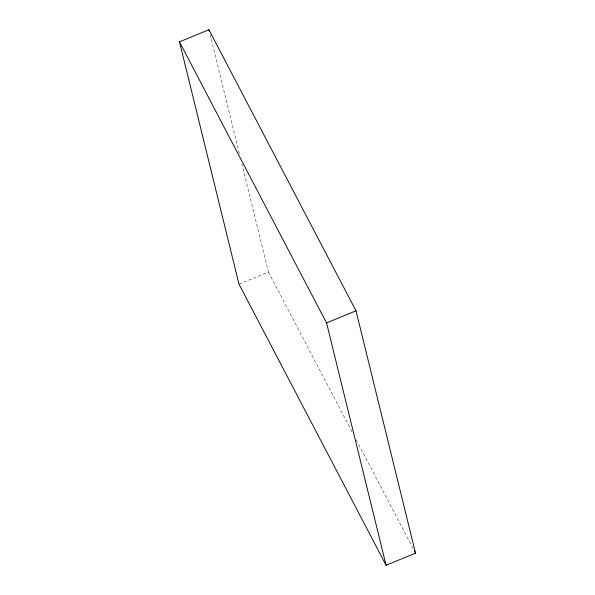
<?xml version="1.0" encoding="UTF-8"?>
<svg xmlns="http://www.w3.org/2000/svg" width="595" height="595" viewBox="0 0 595 595"><rect width="100%" height="100%" fill="white"/><g stroke="black" fill="none" stroke-linecap="round" stroke-linejoin="round"><path stroke-width="0.45" stroke-dasharray="2.98 2.23" d="M238.997 284.187L268.442 272.071L241.89 163.975M268.442 272.071L351.876 431.501M356.174 439.72L413.376 549.021M210.028 34.257L239.681 154.96"/><path stroke-width="0.89" d="M179.474 41.866L208.919 29.75L356.003 310.813L415.526 553.134L386.081 565.25L238.997 284.187L179.474 41.866L326.558 322.929L386.081 565.25M326.558 322.929L356.003 310.813M414.232 550.665L415.526 553.134M208.919 29.75L209.366 31.55"/></g></svg>
